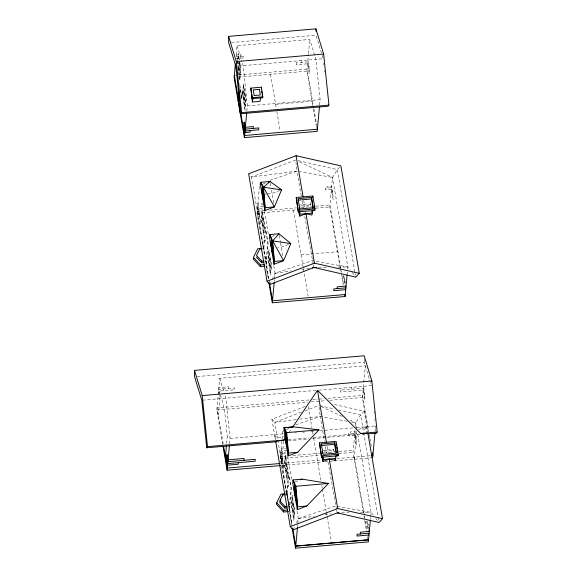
<?xml version="1.0" encoding="UTF-8"?>
<svg xmlns="http://www.w3.org/2000/svg" width="577" height="577" viewBox="0 0 577 577"><rect width="100%" height="100%" fill="white"/><g stroke="black" fill="none" stroke-linecap="round" stroke-linejoin="round"><path stroke-width="0.43" stroke-dasharray="2.88 2.16" d="M220.125 395.901L220.162 395.519A35.788 4.4 85.1 0 1 227.23 436.861L227.201 437.265M314.653 55.197L309.827 39.452L237.053 45.72L236.022 56.813L244.028 56.128L243.862 57.931L236.743 58.544M237.601 61.176L237.371 63.686L237.161 62.482M237.681 60.347L238.301 53.668L240.876 68.706L239.945 78.724M237.573 63.239L237.897 59.698M237.976 58.861L238.308 55.32L239.383 61.638L239.058 65.172L238.654 62.806M240.897 56.395L241.063 54.635L236.188 55.053L236.837 58.847M239.542 84.098L239.606 83.456M241.345 98.393L241.503 96.691L240.183 88.995M241.568 98.653L241.734 96.878M242.513 93.77L243.444 83.752L246.018 98.79L245.088 108.808M222.729 444.535L216.829 410.023L218.171 395.584M218.25 394.704L219.772 378.288L365.328 365.76L362.378 397.495L368.133 431.113M219.44 396.24L219.556 395.036M218.315 415.411L220.162 395.519M246.848 111.231L247.345 105.887L243.148 65.612L242.131 62.294M228.499 388.545L228.658 386.785L218.907 387.621L219.39 393.175L218.741 389.381L234.752 388.004L234.587 389.807L218.575 391.184L219.152 394.553M226.624 443.475L227.237 436.883M229.567 443.8L230.064 438.455L225.867 398.18L224.345 393.204M268.767 278.979L256.996 213.23L259.737 183.717M258.684 213.605L258.546 215.084L257.429 208.549L264.338 207.951M259.419 215.163L259.578 213.447L257.89 203.594L264.151 203.054M263.848 248.225L265.543 229.934L267.771 242.931L266.069 261.222M266.199 264.497L266.047 266.134L268.283 279.225M266.228 264.143L268.154 243.429L265.37 227.165L263.451 247.886L257.183 211.24L264.28 210.627M274.313 281.259L274.479 279.477M274.558 278.59L275.056 273.267L273.686 265.283M301.706 62.403L301.886 60.47M312.784 105.699L306.885 71.187L308.421 54.606M308.507 53.711L309.827 39.452M308.991 69.161L309.171 67.235L307.93 59.95M291.688 525.467L286.675 493.602L286.524 495.246L280.256 458.6L282.99 429.086M281.944 458.975L281.807 460.453L280.689 453.919L286.733 453.399M283.689 441.189L281.439 465.516L321.375 462.076M282.672 460.533L282.831 458.816L281.15 448.964L285.615 448.581M319.622 105L320.12 99.619L315.922 59.344L314.905 56.027M286.719 493.104L288.63 472.534L291.407 488.798L289.488 509.52M287.108 493.595L288.803 475.304L291.024 488.301L289.329 506.592M326.971 188.16L327.123 186.522L331.703 186.126L332.583 193.764M297.573 526.585L297.739 524.818M297.819 523.938L298.309 518.636L296.939 510.638M340.134 267.54L329.77 206.963L332.511 177.449L337.365 169.638L339.702 167.114M344.62 280.422L344.786 278.626L345.493 282.759M347.188 273.931L347.347 272.2M347.664 268.731L347.83 267L332.511 177.449L298.872 161.56M322.471 450.449L333.816 449.476L333.636 451.402L327.7 450.06L323.776 451.553M351.162 389.223L351.343 387.297M350.225 433.529L350.376 431.892L354.963 431.495L355.836 439.133M363.33 512.564L353.03 452.332L355.122 429.764M355.446 426.288L355.764 422.818L360.625 415.007L364.13 411.228L333.542 404.304M354.213 459.249L356.947 429.735L355.764 422.818L350.16 420.171M364.491 395.461L364.671 393.536L363.423 386.251M375.115 431.3L375.62 425.92L375.786 427.535M367.881 525.791L368.047 523.995L368.609 527.299M370.441 519.3L370.6 517.569M370.686 516.703L371.083 512.369L357.408 432.397M366.359 434.027L367.059 428.336L365.508 426.792L366.842 427.095L363.337 430.875L360.625 415.007L338.901 410.016M310.823 202.39L310.376 206.032L304.447 204.691L298.951 206.782M269.885 284.49L271.731 280.48M272.099 279.679L275.056 273.267L312.323 260.645L347.83 267L349.943 269.69M293.138 529.859L294.616 526.657M296.463 522.647L298.309 518.636L335.576 506.022L371.083 512.369L373.196 515.059M288.882 432.685L291.724 428.473M295.662 160.045L251.5 177.031L249.214 174.442M301.425 412.151L274.76 422.4L271.897 419.169L305.377 406.403M304.757 410.867L318.922 405.422M262.881 184.193L265.269 183.284M280.018 190.446L272.084 193.475L267.028 193.908M271.832 236.498L275.799 234.983M288.421 244.482L281.273 247.201L277.905 247.497M286.192 429.548L289.43 428.307M295.085 481.867L299.059 480.352M269.899 180.276L297.004 171.102L295.972 162.599M295.698 424.787L320.257 416.471L347.974 421.426M274.616 435.036L277.472 438.268L283.336 436.284M358.598 429.295L366.842 427.095M275.056 273.267L291.003 270.909M301.641 269.336L309.618 268.161M298.309 518.636L314.263 516.278M324.894 514.713L331.097 513.797M296.167 419.609L274.76 422.4L277.472 438.268M299.737 419.147L320.257 416.471L324.505 441.297M231.355 42.539L316.008 35.255L323.199 58.717L236.678 66.167M235.192 75.241L237.854 75.017M238.748 74.938L307.079 69.052L313.289 105.331M238.546 77.073L306.885 71.187M247.345 105.887L320.12 99.619M275.64 104.408L312.027 101.271M263.66 194.197L266.185 193.98M263.992 204.77L257.731 205.311L260.609 222.145L260.451 223.898L257.566 207.064L264.482 206.472M298.345 205.152L310.556 204.099L311.118 207.381M269.603 210.172L296.232 207.879M300.667 207.496L311.32 206.58M315.756 206.198L329.957 204.972L341.029 269.697M256.996 213.23L296.044 209.869M315.569 208.182L329.77 206.963M262.239 248.838L263.927 248.694L263.776 250.331L261.244 250.548M301.043 254.868L337.43 251.738M264.302 260.912L265.99 260.761L265.838 262.398L263.307 262.622M197.284 376.557L364.231 362.183L370.146 381.498M202.671 400.178L317.84 390.254M318.735 390.182L371.415 385.645L370.398 382.327M309.005 399.969L217.024 407.889L223.357 444.903M312.575 399.659L317.934 399.197M318.821 399.118L324.18 398.664M327.75 398.354L362.58 395.353L368.782 431.632M216.829 410.023L307.534 402.212M311.068 401.909L326.113 400.618M329.647 400.308L362.378 397.495M230.064 438.455L283.884 433.825M294.645 432.894L296.441 432.743M302.723 432.202L304.512 432.043M310.794 431.502L313.484 431.271M319.766 430.731L355.641 427.644M356.543 427.564L374.776 425.992M288.377 439.674L308.926 437.907M313.39 437.517L358.952 433.594M288.349 440.749L308.969 438.974M312.554 438.664L326.005 437.503M326.907 437.424L364.563 434.185M287.245 450.139L280.985 450.68L283.87 467.514L283.704 469.274L280.826 452.433L286.012 451.993M286.654 456.075L280.436 456.609L292.041 524.197M292.864 455.541L319.485 453.248M323.928 452.866L334.573 451.95M339.016 451.567L353.211 450.341M280.256 458.6L320.192 455.159M338.829 453.558L353.03 452.332M281.634 463.374L321.569 459.934M336.658 458.636L371.112 455.671M324.923 461.766L328.472 461.463M329.359 461.384L333.802 461.001M334.689 460.929L372.67 457.655M284.649 494.28L287.187 494.063L287.029 495.701L284.497 495.917M286.711 506.354L289.25 506.137L289.099 507.774L286.56 507.991M318.49 267.44L326.495 267.317M338.05 267.144L347.83 267M341.75 512.809L348.861 512.708M360.416 512.527L371.083 512.369M298.735 171.412L332.511 177.449M351.436 422.047L355.764 422.818M298.273 160.644L337.365 169.638L354.985 272.654M319.788 405.617L333.694 408.812M321.324 406.554L342.154 416.392M352.049 272.38L355.749 277.097M375.836 518.427L377.423 520.447M274.825 436.277L276.159 440.186M237.053 45.72L241.878 61.465M219.772 378.288L224.085 392.374M313.181 264.078L304.584 215.43M313.398 264.937L314.047 267.504M336.441 509.448L327.844 460.799M336.658 510.306L337.3 512.881M355.136 273.541L355.439 275.316M343.784 275.517L345.19 283.725M343.337 275.676L344.83 284.411M313.895 108.865L316.614 124.791M341.18 270.584L341.483 272.358M342.089 275.907L343.603 284.771M369.388 435.166L369.843 437.82M369.994 438.708L370.6 442.249M370.751 443.129L371.357 446.67M313.39 109.233L316.42 126.933M340.286 268.42L343.135 285.096M364.13 411.228L367.938 433.493M363.64 432.635L377.949 516.3M378.101 517.18L378.7 520.706M367.037 520.887L368.443 529.095M366.597 521.053L368.09 529.78M354.408 457.107L364.289 514.864M364.44 515.751L364.743 517.533M365.356 521.081L367.022 530.862M363.943 516.112L364.549 519.668M364.7 520.555L366.525 531.222M367.434 536.552L368.198 540.995M303.697 200.313L304.865 207.15M305.709 212.069L305.99 213.714M301.252 195.928L297.004 171.102L251.5 177.031L269.726 283.603M302.16 201.243L303.221 207.453M270.498 74.325L276.246 107.949M276.852 111.484L280.184 130.95M293.383 210.093L303.293 268.038M303.444 268.918L308.104 296.131M333.816 449.476L334.234 451.935M327.101 446.548L328.263 453.342M325.414 446.612L326.474 452.822M270.325 183.183L270.909 186.616M271.493 190.042L273.808 203.551M279.261 235.452L280.415 242.167M280.559 243.004L282.853 256.44M308.291 406.655L311.933 427.954M312.539 431.502L313.001 434.164M313.607 437.719L321.014 481.038M321.778 485.481L322.233 488.149M322.384 489.036L326.185 511.251M326.337 512.138L326.943 515.694M327.094 516.581L331.349 541.464M264.439 211.204L268.377 234.255M238.171 61.277L238.979 66.016L238.654 69.557L237.702 64.025M237.976 67.221L240.068 80.766L238.727 72.918M237.984 68.555L238.582 72.046M239.888 85.144L241.987 98.386L240.248 88.202M263.566 246.595L266.35 262.852M283.141 429.952L283.437 431.683M287.671 456.436L291.774 480.432M286.827 491.965L289.611 508.229M277.775 440.027L292.236 524.58M271.897 419.169L275.417 439.717M319.124 407.117L320.257 416.471M374.12 411.603L374.307 413.392M374.87 418.765L375.057 420.554M323.668 63.196L323.856 64.992M324.411 70.372L324.599 72.168M364.181 358.981L364.231 362.183M239.188 67.221L238.856 70.755L239.938 77.073L240.263 73.531L239.188 67.221M239.592 62.828L239.26 66.377L240.342 72.716L240.674 69.168L239.592 62.828M242.311 92.565L245.218 110.849L242.311 92.565M243.047 89.781L242.715 93.323L243.797 99.641L244.129 96.099L243.047 89.781M243.451 85.403L243.126 88.937L244.201 95.255L244.533 91.714L243.451 85.403M244.331 97.297L244.006 100.838L245.081 107.156L245.413 103.615L244.331 97.297M244.735 92.919L244.41 96.46L245.492 102.778L245.816 99.237L244.735 92.919M262.059 209.624L261.129 219.635L263.696 234.68L264.627 224.662L262.059 209.624M261.655 215.654L261.331 219.195L262.405 225.506L262.737 221.972L261.655 215.654M262.059 211.269L261.734 214.81L262.816 221.128L263.141 217.587L262.059 211.269M262.939 223.169L262.614 226.711L263.696 233.029L264.021 229.487L262.939 223.169M263.343 218.784L263.018 222.333L264.1 228.672L264.432 225.124L263.343 218.784M264.994 239.376L265.11 241.215L264.994 239.376M268.932 249.812L268.002 259.83L270.577 274.868L271.507 264.85L268.932 249.812M268.529 255.842L268.204 259.383L269.286 265.701L269.61 262.16L268.529 255.842M268.94 251.464L268.608 255.005L269.69 261.323L270.014 257.782L268.94 251.464M269.82 263.364L269.488 266.906L270.57 273.217L270.894 269.683L269.82 263.364M270.224 258.986L269.892 262.521L270.974 268.839L271.305 265.297L270.224 258.986M296.398 62.857L296.217 64.79L307.57 63.809L309.265 73.741L309.445 71.808L307.75 61.883L296.398 62.857M285.312 454.993L284.382 465.012L286.957 480.05L287.887 470.031L285.312 454.993M284.915 461.023L284.584 464.564L285.665 470.882L285.99 467.341L284.915 461.023M285.319 456.645L284.988 460.186L286.069 466.504L286.401 462.963L285.319 456.645M286.199 468.546L285.867 472.087L286.949 478.398L287.281 474.864L286.199 468.546M286.603 464.153L286.271 467.702L287.36 474.042L287.685 470.493L286.603 464.153M288.248 484.752L288.363 486.584L288.248 484.752M292.186 495.181L291.255 505.2L293.83 520.245L294.76 510.227L292.186 495.181M291.789 501.211L291.457 504.752L292.539 511.071L292.871 507.529L291.789 501.211M292.193 496.833L291.868 500.374L292.943 506.693L293.275 503.151L292.193 496.833M293.073 508.734L292.748 512.275L293.823 518.593L294.155 515.052L293.073 508.734M293.477 504.356L293.152 507.897L294.234 514.215L294.558 510.674L293.477 504.356M325.442 188.29L325.284 189.97L331.4 189.444L333.08 199.289L333.239 197.615L331.551 187.763L325.442 188.29M340.538 390.139L340.358 392.064L363.063 390.11L364.765 400.041L364.945 398.108L363.243 388.184L340.538 390.139M348.696 433.659L348.544 435.339L354.653 434.813L356.341 444.665L356.492 442.985L354.812 433.132L348.696 433.659"/><path stroke-width="0.87" d="M235.366 63.888L234.111 77.455L244.403 137.622L317.177 131.354L319.456 106.795M238.157 101.119L238.258 100.052L240.357 113.965M238.388 100.831L239.145 92.681M238.546 101.768L239.181 94.953M240.155 111.173L240.393 108.613M240.32 112.111L240.667 108.389M244.035 125.281L244.864 132.587L250.18 132.133L250.324 130.539M244.302 123.932L244.475 122.086L245.362 127.265L253.368 126.572L253.195 128.419M244.403 137.622L246.682 113.013M225.391 456.775L226.379 446.129M226.761 457.849L227.59 465.156L238.214 464.24L238.359 462.646M227.028 456.501L227.194 454.654L228.081 459.833L244.093 458.455L243.92 460.295M280.545 465.589L227.122 470.19L229.401 445.581M261.792 248.377L257.739 248.73L253.454 257.349L253.303 258.979L260.371 266.624L264.425 266.271M264.857 210.54L265.117 207.706L263.473 187.244L260.768 182.267L270.029 181.466L281.612 189.84L274.378 206.905L264.857 210.54L260.501 185.102L260.768 182.267C264.439 190.179 263.877 199.058 265.117 207.706L274.378 206.905L263.473 187.244L270.029 181.466L268.442 182.072M260.371 266.624L260.523 264.987L253.454 257.349M263.307 262.614L261.626 262.766L261.778 261.129L256.527 255.452L259.715 249.055L261.395 248.911M274.046 264.273L274.306 261.431L272.669 240.89L269.711 234.572L278.972 233.772L290.801 243.573L283.574 260.638L274.046 264.273L269.452 237.407L269.711 234.572C273.375 243.04 273.188 252.286 274.306 261.431L283.574 260.638L272.669 240.89L278.972 233.772M347.102 274.796L345.089 296.513L272.315 302.781L274.226 282.146M296.232 197.449L298.302 211.86L314.912 210.432L315.049 208.924L312.842 196.021L296.232 197.449L298.302 211.86M312.907 210.035L311.919 215.055L305.99 213.714L299.708 216.108L299.701 211.175M285.052 493.746L280.999 494.1L276.708 502.718L276.556 504.356L283.624 511.994L288.493 511.575M284.007 427.817L293.289 426.836L318.951 429.843L297.638 452.281L288.111 455.909L285.096 438.296L284.007 427.817L293.289 426.836M282.817 496.061L282.968 494.431L284.649 494.28M312.958 208.405L311.486 197.464L298.035 198.625L299.795 208.91L313.246 207.756L311.486 197.464M288.111 455.909L288.377 453.075L286.726 432.613L284.021 427.636C287.699 435.548 287.13 444.427 288.377 453.075L297.638 452.281M283.624 511.994L283.776 510.356L276.708 502.718M312.705 197.529L312.842 196.021M286.56 507.991L284.879 508.135L285.031 506.498L279.787 500.829L282.968 494.431M297.299 509.642L297.566 506.808L295.929 486.26L292.972 479.941L302.233 479.141L328.428 483.461L306.827 506.007L297.299 509.642L292.705 482.776L292.972 479.941C296.628 488.416 296.441 497.655 297.566 506.808L306.827 506.007M370.362 520.165L368.35 541.882L295.568 548.15L297.487 527.465M319.492 442.826L321.555 457.236L338.165 455.801L338.31 454.294L336.102 441.391L319.492 442.826L321.555 457.236M321.295 443.994L321.158 445.502L334.602 444.348L334.747 442.833L321.295 443.994L323.055 454.279L336.506 453.125L334.747 442.833M337.091 288.615L337.257 286.819L346.063 286.062M336.16 455.404L335.179 460.424L329.243 459.083L322.969 461.477L322.961 456.544M360.344 533.985L360.51 532.189L369.316 531.431L369.035 529.78M372.67 457.655L374.949 433.096M251.86 94.145L252.329 101.985L259.975 101.328L260.674 98.169M250.815 88.093L252.12 98.667L262.672 97.758L262.816 96.792L261.367 87.185L250.815 88.093L252.12 98.667M261.367 87.185L261.475 89.817M252.329 101.985L253.202 98.04M280.826 500.064L279.636 502.466L284.879 508.135M285.096 438.296L283.906 440.056L275.705 441.434L290.281 526.628L293.138 529.859L337.3 512.881L339.081 512.852M292.669 427.074L317.48 390.304L360.74 433.442L377.17 432.029L371.848 380.979L364.13 355.778L194.485 370.384L194.586 376.788L201.777 400.25L206.732 447.774L275.792 441.831M240.825 113.756L241.619 112.616L236.296 61.573L228.579 36.373L315.907 28.85L323.632 54.05L328.955 105.101L328.154 106.24L240.825 113.756L235.863 66.232L228.68 42.77L228.579 36.373M206.732 447.774L207.532 446.634L202.21 395.591L194.485 370.384M377.17 432.029L376.37 433.168L368.025 433.882M316.715 267.468L314.047 267.504L269.885 284.49L267.021 281.259L248.644 173.8L296.066 155.711L340.87 165.851L359.255 273.31L355.749 277.097L314.047 267.504L312.272 267.771M360.834 433.442L367.938 433.493L382.515 518.687L379.002 522.466L337.3 512.881M298.785 211.91L299.708 216.108M267.021 281.259L314.451 263.17L359.255 273.31M322.045 457.28L322.969 461.477M300.646 479.747L302.233 479.141M290.281 526.628L337.704 508.539L382.515 518.687M236.296 61.573L323.632 54.05M252.264 97.701L262.816 96.792M241.619 112.616L328.955 105.101M297.898 200.132L311.349 198.971M298.439 210.353L315.049 208.924M261.778 261.129L263.458 260.984M260.523 264.987L264.576 264.641M345.89 287.851L333.888 288.889L333.722 290.685L345.724 289.647L345.428 287.901M345.277 294.522L272.495 300.79L269.517 283.343M202.21 395.591L371.848 380.979M286.726 432.613L318.951 429.843M207.532 446.634L285.694 439.905M321.699 455.722L338.31 454.294M335.36 458.499L323.149 459.552L322.723 457.085M279.852 463.526L227.316 468.055L223.652 446.598M371.112 455.671L372.872 455.52L372.417 452.866M295.929 486.26L328.428 483.461M285.031 506.498L286.711 506.354M283.776 510.356L287.829 510.01M369.15 533.227L357.141 534.259L356.975 536.055L368.984 535.016M368.544 539.747L295.77 546.008L292.936 529.434M295.756 546.159L368.53 539.892M263.473 187.244L281.612 189.84M272.669 240.89L290.801 243.573M275.705 441.434L276.693 441.751M256.376 257.09L261.626 262.766M317.069 127.445L317.372 129.219L244.598 135.487L240.414 111.044M344.786 294.753L345.089 296.513M314.176 206.133L314.472 207.85M311.818 211.485L312.099 213.122L299.889 214.175L299.47 211.716M296.066 155.711L303.098 196.815M305.99 213.714L314.451 263.17M299.218 207.85L299.513 209.566M336.11 443.763L336.398 445.48M336.694 447.204L336.99 448.92M337.285 450.644L337.581 452.361M337.87 454.085L338.165 455.801M334.602 444.348L336.074 452.916M334.898 458.787L335.179 460.424M317.48 390.304L326.351 442.148M329.243 459.083L337.704 508.539M322.182 451.502L322.478 453.219M234.305 75.32L238.489 99.763M268.882 282.708L272.315 302.781M292.142 528.085L295.568 548.15M223.032 446.302L227.122 470.19M261.727 91.476L261.98 93.142M262.225 94.801L262.672 97.758M315.907 28.85L315.951 31.252M244.049 122.432L243.876 124.315L245.016 130.993L258.698 129.818L258.871 127.928L245.189 129.111L244.049 122.432M226.768 455.001L226.595 456.883L227.735 463.562L255.099 461.203L255.272 459.321L227.908 461.679L226.768 455.001M262.275 187.287L261.879 191.557L263.545 201.294L263.941 197.024L262.275 187.287M262.391 189.148L262.138 191.889L263.429 199.433L263.682 196.692L262.391 189.148M271.327 240.198L270.93 244.482L272.755 255.128L273.152 250.836L271.327 240.198M271.442 241.994L271.183 244.807L272.64 253.332L272.899 250.519L271.442 241.994M285.536 432.656L285.139 436.926L286.805 446.663L287.202 442.393L285.536 432.656M285.651 434.517L285.399 437.258L286.69 444.802L286.942 442.061L285.651 434.517M294.587 485.567L294.191 489.851L296.008 500.504L296.405 496.206L294.587 485.567M294.703 487.363L294.436 490.183L295.9 498.701L296.16 495.888L294.703 487.363M259.455 89.341L253.317 89.868L254.176 95.551L260.314 95.025L259.455 89.341"/></g></svg>
